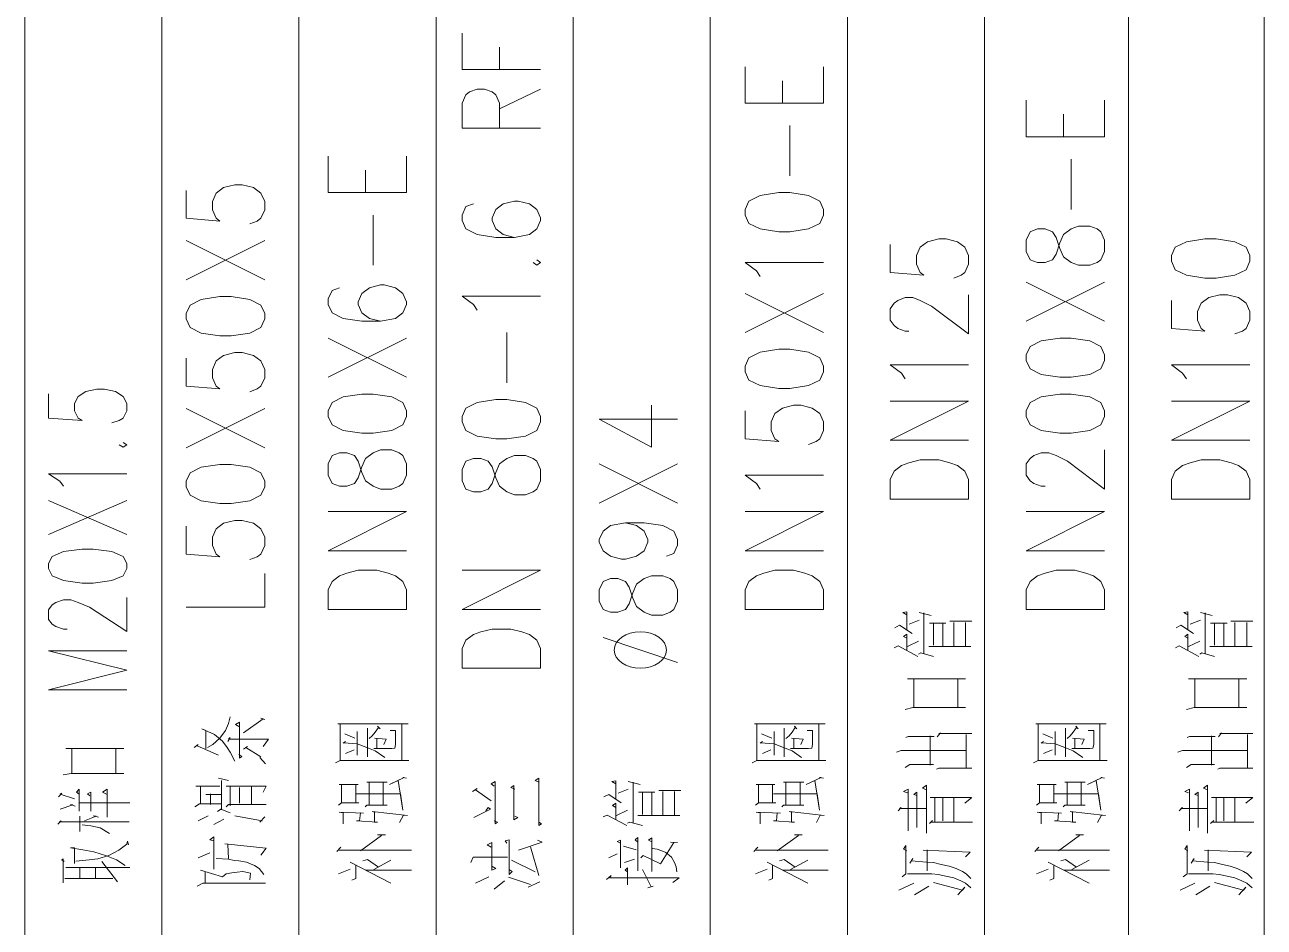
# Model space of a CAD drawing. Header units: millimetres. Extents: x 0 to 829, y 0 to 586.
# Drawn here: x 578.1 to 640.5, y 443.7 to 489.2 of the extents above; entities that cross this region are included whole.
import ezdxf

# ---------------------------------------------------------------- set-up
doc = ezdxf.new("R2010")
doc.units = ezdxf.units.MM

msp = doc.modelspace()

# ---------------------------------------------------------------- linework, layer by layer
at = {"color": 0, "lineweight": 0}
for points in [[(578.068722, 398.307278), (578.068722, 575.772139)], [(584.969056, 398.307278), (584.969056, 575.772139)], [(591.869389, 398.307278), (591.869389, 575.772139)], [(598.77325, 398.307278), (598.77325, 575.772139)], [(605.673583, 398.307278), (605.673583, 575.772139)], [(612.573917, 398.307278), (612.573917, 575.772139)], [(619.477778, 398.307278), (619.477778, 575.772139)], [(626.378111, 398.307278), (626.378111, 575.772139)], [(633.631222, 398.307278), (633.631222, 575.772139)], [(640.461, 398.307278), (640.461, 575.772139)], [(604.033167, 486.925056), (600.089111, 486.925056), (600.089111, 488.755972)], [(601.965889, 486.925056), (601.965889, 488.053944)], [(618.274806, 485.23525), (614.33075, 485.23525), (614.33075, 487.066167)], [(618.274806, 485.23525), (618.274806, 487.066167)], [(616.211056, 485.23525), (616.211056, 486.364139)], [(604.033167, 483.968778), (600.089111, 483.968778), (600.089111, 485.23525), (600.276083, 485.658583), (600.463056, 485.799694), (600.840528, 485.940806), (601.214472, 485.940806), (601.591944, 485.799694), (601.778917, 485.658583), (601.965889, 485.23525), (601.965889, 483.968778)], [(601.965889, 484.953028), (604.033167, 485.940806)], [(632.42825, 483.545444), (628.484194, 483.545444), (628.484194, 485.376361)], [(632.42825, 483.545444), (632.42825, 485.376361)], [(630.3645, 483.545444), (630.3645, 484.674333)], [(616.585, 481.573417), (616.585, 484.109889)], [(597.291583, 480.730278), (593.347528, 480.730278), (593.347528, 482.561194)], [(597.291583, 480.730278), (597.291583, 482.561194)], [(630.738444, 479.883611), (630.738444, 482.420083)], [(595.224306, 480.730278), (595.224306, 481.855639)], [(586.20025, 480.843167), (586.20025, 479.435583), (587.890056, 479.294472), (587.703083, 479.435583), (587.512583, 479.858917), (587.512583, 480.28225), (587.703083, 480.702056), (588.077028, 480.984278), (588.641472, 481.125389), (589.015417, 481.125389), (589.579861, 480.984278), (589.953806, 480.702056), (590.144306, 480.28225), (590.144306, 479.858917), (589.953806, 479.435583), (589.766833, 479.294472), (589.392889, 479.153361)], [(600.650028, 480.165833), (600.276083, 480.024722), (600.089111, 479.601389), (600.089111, 479.319167), (600.276083, 478.899361), (600.840528, 478.617139), (601.778917, 478.476028), (602.717306, 478.476028), (603.468722, 478.617139), (603.842667, 478.899361), (604.033167, 479.319167), (604.033167, 479.460278), (603.842667, 479.883611), (603.468722, 480.165833), (602.904278, 480.306944), (602.717306, 480.306944), (602.152861, 480.165833), (601.778917, 479.883611), (601.591944, 479.460278), (601.591944, 479.319167), (601.778917, 478.899361), (602.152861, 478.617139), (602.717306, 478.476028)], [(595.601778, 477.068444), (595.601778, 479.601389)], [(590.144306, 476.338194), (586.20025, 478.310222)], [(586.20025, 476.338194), (590.144306, 478.310222)], [(621.636778, 478.116194), (621.636778, 476.708611), (623.326583, 476.5675), (623.139611, 476.708611), (622.952639, 477.131944), (622.952639, 477.555278), (623.139611, 477.975083), (623.517083, 478.257306), (624.078, 478.398417), (624.455472, 478.398417), (625.016389, 478.257306), (625.393861, 477.975083), (625.580833, 477.555278), (625.580833, 477.131944), (625.393861, 476.708611), (625.206889, 476.5675), (624.829417, 476.426389)], [(603.655694, 477.209556), (603.842667, 477.068444), (604.033167, 477.209556), (603.842667, 477.347139)], [(615.082167, 476.504), (614.895194, 476.786222), (614.33075, 477.209556), (618.274806, 477.209556)], [(593.911972, 475.939556), (593.5345, 475.798444), (593.347528, 475.375111), (593.347528, 475.096417), (593.5345, 474.673083), (594.098944, 474.390861), (595.037333, 474.24975), (595.975722, 474.24975), (596.727139, 474.390861), (597.104611, 474.673083), (597.291583, 475.096417), (597.291583, 475.237528), (597.104611, 475.657333), (596.727139, 475.939556), (596.162694, 476.080667), (595.975722, 476.080667), (595.414806, 475.939556), (595.037333, 475.657333), (594.850361, 475.237528), (594.850361, 475.096417), (595.037333, 474.673083), (595.414806, 474.390861), (595.975722, 474.24975)], [(632.42825, 474.24975), (628.484194, 476.221778)], [(628.484194, 474.24975), (632.42825, 476.221778)], [(600.840528, 474.814194), (600.650028, 475.096417), (600.089111, 475.516222), (604.033167, 475.516222)], [(618.274806, 473.685306), (614.33075, 475.657333)], [(614.33075, 473.685306), (618.274806, 475.657333)], [(622.575167, 473.752333), (622.388194, 473.752333), (622.01425, 473.889917), (621.827278, 474.031028), (621.636778, 474.31325), (621.636778, 474.877694), (621.827278, 475.159917), (622.01425, 475.301028), (622.388194, 475.442139), (622.765667, 475.442139), (623.139611, 475.301028), (623.704056, 475.018806), (625.580833, 473.611222), (625.580833, 475.58325)], [(635.790222, 475.301028), (635.790222, 473.889917), (637.480028, 473.752333), (637.293056, 473.889917), (637.106083, 474.31325), (637.106083, 474.736583), (637.293056, 475.159917), (637.670528, 475.442139), (638.231444, 475.58325), (638.608917, 475.58325), (639.173361, 475.442139), (639.547306, 475.159917), (639.734278, 474.736583), (639.734278, 474.31325), (639.547306, 473.889917), (639.360333, 473.752333), (638.982861, 473.611222)], [(602.339833, 471.152361), (602.339833, 473.685306)], [(597.291583, 471.434583), (593.347528, 473.406611)], [(593.347528, 471.434583), (597.291583, 473.406611)], [(586.20025, 472.394139), (586.20025, 470.986556), (587.890056, 470.845444), (587.703083, 470.986556), (587.512583, 471.406361), (587.512583, 471.829694), (587.703083, 472.253028), (588.077028, 472.53525), (588.641472, 472.676361), (589.015417, 472.676361), (589.579861, 472.53525), (589.953806, 472.253028), (590.144306, 471.829694), (590.144306, 471.406361), (589.953806, 470.986556), (589.766833, 470.845444), (589.392889, 470.704333)], [(622.388194, 471.356972), (622.201222, 471.639194), (621.636778, 472.059), (625.580833, 472.059)], [(636.541639, 471.356972), (636.354667, 471.639194), (635.790222, 472.059), (639.734278, 472.059)], [(579.261111, 470.594972), (579.261111, 469.374361), (580.950917, 469.250889), (580.763944, 469.374361), (580.573444, 469.74125), (580.573444, 470.104611), (580.763944, 470.4715), (581.137889, 470.714917), (581.702333, 470.838389), (582.076278, 470.838389), (582.640722, 470.714917), (583.018194, 470.4715), (583.205167, 470.104611), (583.205167, 469.74125), (583.018194, 469.374361), (582.827694, 469.250889), (582.45375, 469.130944)], [(590.144306, 467.885639), (586.20025, 469.857667)], [(586.20025, 467.885639), (590.144306, 469.857667)], [(606.989444, 469.321444), (609.617639, 467.910333), (609.617639, 470.023472)], [(614.33075, 469.744778), (614.33075, 468.333667), (616.020556, 468.192556), (615.833583, 468.333667), (615.646611, 468.757), (615.646611, 469.180333), (615.833583, 469.603667), (616.211056, 469.882361), (616.771972, 470.023472), (617.149444, 470.023472), (617.710361, 469.882361), (618.087833, 469.603667), (618.274806, 469.180333), (618.274806, 468.757), (618.087833, 468.333667), (617.900861, 468.192556), (617.523389, 468.051444)], [(625.580833, 468.259583), (621.636778, 468.259583), (625.580833, 470.228083), (621.636778, 470.228083)], [(639.734278, 468.259583), (635.790222, 468.259583), (639.734278, 470.228083), (635.790222, 470.228083)], [(606.989444, 469.321444), (610.9335, 469.321444)], [(582.827694, 468.030278), (583.018194, 467.910333), (583.205167, 468.030278), (583.018194, 468.15375)], [(629.426111, 465.941833), (629.235611, 465.941833), (628.861667, 466.079417), (628.674694, 466.220528), (628.484194, 466.50275), (628.484194, 467.067194), (628.674694, 467.349417), (628.861667, 467.490528), (629.235611, 467.631639), (629.613083, 467.631639), (629.987028, 467.490528), (630.551472, 467.208306), (632.42825, 465.800722), (632.42825, 467.77275)], [(610.9335, 465.095167), (606.989444, 467.067194)], [(606.989444, 465.095167), (610.9335, 467.067194)], [(580.012528, 465.955944), (579.825556, 466.199361), (579.261111, 466.56625), (583.205167, 466.56625)], [(615.082167, 465.800722), (614.895194, 466.079417), (614.33075, 466.50275), (618.274806, 466.50275)], [(583.205167, 463.514722), (579.261111, 465.222167)], [(579.261111, 463.514722), (583.205167, 465.222167)], [(586.20025, 463.941583), (586.20025, 462.534), (587.890056, 462.392889), (587.703083, 462.534), (587.512583, 462.957333), (587.512583, 463.380667), (587.703083, 463.800472), (588.077028, 464.082694), (588.641472, 464.223806), (589.015417, 464.223806), (589.579861, 464.082694), (589.953806, 463.800472), (590.144306, 463.380667), (590.144306, 462.957333), (589.953806, 462.534), (589.766833, 462.392889), (589.392889, 462.251778)], [(597.291583, 462.699806), (593.347528, 462.699806), (597.291583, 464.671833), (593.347528, 464.671833)], [(618.274806, 462.699806), (614.33075, 462.699806), (618.274806, 464.671833), (614.33075, 464.671833)], [(632.42825, 462.699806), (628.484194, 462.699806), (632.42825, 464.671833), (628.484194, 464.671833)], [(608.305306, 464.110917), (608.866222, 463.969806), (609.243694, 463.687583), (609.430667, 463.26425), (609.430667, 463.123139), (609.243694, 462.699806), (608.866222, 462.417583), (608.305306, 462.28), (608.114806, 462.28), (607.553889, 462.417583), (607.176417, 462.699806), (606.989444, 463.123139), (606.989444, 463.26425), (607.176417, 463.687583), (607.553889, 463.969806), (608.305306, 464.110917), (609.243694, 464.110917), (610.182083, 463.969806), (610.746528, 463.687583), (610.9335, 463.26425), (610.9335, 462.982028), (610.746528, 462.558694), (610.369056, 462.417583)], [(604.033167, 459.743528), (600.089111, 459.743528), (604.033167, 461.715556), (600.089111, 461.715556)], [(586.20025, 459.856417), (590.144306, 459.856417), (590.144306, 461.54975)], [(580.1995, 458.752222), (580.012528, 458.752222), (579.635056, 458.875694), (579.448083, 458.999167), (579.261111, 459.242583), (579.261111, 459.729417), (579.448083, 459.972833), (579.635056, 460.096306), (580.012528, 460.219778), (580.386472, 460.219778), (580.763944, 460.096306), (581.324861, 459.852889), (583.205167, 458.632278), (583.205167, 460.339722)], [(622.465806, 458.734583), (622.465806, 459.623583), (622.26825, 459.591833), (622.465806, 459.475417)], [(622.58575, 459.002694), (623.097278, 459.207306)], [(623.097278, 459.591833), (623.689944, 459.443667)], [(623.333639, 457.521028), (623.333639, 459.563611)], [(636.61925, 458.734583), (636.61925, 459.623583), (636.421694, 459.591833), (636.61925, 459.475417)], [(636.739194, 459.002694), (637.250722, 459.207306)], [(637.250722, 459.591833), (637.843389, 459.443667)], [(637.487083, 457.521028), (637.487083, 459.563611)], [(621.873139, 458.822778), (622.1095, 458.942722), (622.740972, 458.529972)], [(623.608806, 459.059139), (624.437833, 459.059139)], [(623.806361, 457.937306), (623.806361, 459.059139)], [(624.279083, 457.905556), (624.279083, 459.059139)], [(624.635389, 459.150861), (625.739583, 459.150861)], [(624.832944, 457.905556), (624.832944, 459.090889)], [(625.422083, 457.877333), (625.422083, 459.090889)], [(636.026583, 458.822778), (636.266472, 458.942722), (636.894417, 458.529972)], [(637.76225, 459.059139), (638.591278, 459.059139)], [(637.959806, 457.937306), (637.959806, 459.059139)], [(638.432528, 457.905556), (638.432528, 459.059139)], [(638.788833, 459.150861), (639.893028, 459.150861)], [(638.986389, 457.905556), (638.986389, 459.090889)], [(639.579056, 457.877333), (639.579056, 459.090889)], [(607.176417, 458.335944), (610.9335, 457.065944)], [(622.465806, 457.669194), (622.465806, 458.498222), (622.307056, 458.381806), (622.465806, 458.290083)], [(622.504611, 457.877333), (623.058472, 458.145444)], [(636.61925, 457.669194), (636.61925, 458.498222), (636.4605, 458.381806), (636.61925, 458.290083)], [(636.658056, 457.877333), (637.211917, 458.145444)], [(583.205167, 455.700694), (579.261111, 455.700694), (583.205167, 456.677889), (579.261111, 457.655083), (583.205167, 457.655083)], [(621.834333, 457.817361), (622.031889, 457.905556), (623.019667, 457.376389)], [(623.058472, 457.492806), (623.174889, 457.552778), (623.806361, 457.376389)], [(623.57, 457.877333), (625.700778, 457.877333)], [(635.987778, 457.817361), (636.185333, 457.905556), (637.173111, 457.376389)], [(637.211917, 457.492806), (637.328333, 457.552778), (637.959806, 457.376389)], [(637.723444, 457.877333), (639.854222, 457.877333)], [(622.388194, 454.712917), (622.779778, 454.801111), (625.422083, 454.801111), (625.0305, 454.801111), (625.0305, 456.251028), (625.422083, 456.251028), (622.504611, 456.251028), (622.822111, 456.251028), (622.822111, 454.832861)], [(636.541639, 454.712917), (636.93675, 454.801111), (639.579056, 454.801111), (639.183944, 454.801111), (639.183944, 456.251028), (639.579056, 456.251028), (636.658056, 456.251028), (636.975556, 456.251028), (636.975556, 454.832861)], [(587.265639, 452.790278), (587.540806, 452.938444), (587.893583, 453.263), (588.172278, 453.647528), (588.3275, 454.003833), (588.408639, 454.328389)], [(589.078917, 453.531111), (590.063167, 454.240194), (589.94675, 454.268417), (590.144306, 454.208444)], [(587.1845, 452.730306), (587.1845, 453.647528), (586.986944, 453.735722), (587.618417, 453.442917), (588.013528, 453.114833), (588.249889, 452.790278), (588.408639, 452.553917), (588.645, 452.109417)], [(588.842556, 452.433972), (588.997778, 452.345778), (588.881361, 452.257583), (588.881361, 454.063806), (588.683806, 453.943861), (588.842556, 453.855667)], [(593.703833, 452.02475), (593.940194, 452.144694), (597.408, 452.144694), (597.055222, 452.144694), (597.055222, 453.975611), (597.369194, 453.975611), (593.82025, 453.975611), (593.940194, 453.975611), (593.940194, 452.144694)], [(595.319556, 452.321083), (595.319556, 453.771)], [(595.397167, 453.238306), (595.555917, 453.386472), (595.714667, 453.562861), (595.869889, 453.799222), (595.831083, 453.859194), (595.951028, 453.73925)], [(596.148583, 452.941972), (596.265, 453.206556), (595.675861, 453.266528), (595.792278, 453.238306), (595.792278, 452.733833), (595.633528, 452.733833), (596.540167, 452.733833), (596.698917, 452.765583), (596.737722, 452.941972), (596.737722, 453.651056), (596.462556, 453.651056)], [(614.687056, 452.02475), (614.923417, 452.144694), (618.39475, 452.144694), (618.038444, 452.144694), (618.038444, 453.975611), (618.355944, 453.975611), (614.803472, 453.975611), (614.923417, 453.975611), (614.923417, 452.144694)], [(616.302778, 452.321083), (616.302778, 453.771)], [(616.383917, 453.238306), (616.539139, 453.386472), (616.697889, 453.562861), (616.856639, 453.799222), (616.817833, 453.859194), (616.93425, 453.73925)], [(617.131806, 452.941972), (617.25175, 453.206556), (616.659083, 453.266528), (616.7755, 453.238306), (616.7755, 452.733833), (616.620278, 452.733833), (617.526917, 452.733833), (617.685667, 452.765583), (617.724472, 452.941972), (617.724472, 453.651056), (617.445778, 453.651056)], [(628.8405, 452.02475), (629.076861, 452.144694), (632.548194, 452.144694), (632.191889, 452.144694), (632.191889, 453.975611), (632.509389, 453.975611), (628.960444, 453.975611), (629.076861, 453.975611), (629.076861, 452.144694)], [(630.456222, 452.321083), (630.456222, 453.771)], [(630.537361, 453.238306), (630.692583, 453.386472), (630.851333, 453.562861), (631.010083, 453.799222), (630.971278, 453.859194), (631.087694, 453.73925)], [(631.28525, 452.941972), (631.405194, 453.206556), (630.812528, 453.266528), (630.928944, 453.238306), (630.928944, 452.733833), (630.773722, 452.733833), (631.680361, 452.733833), (631.839111, 452.765583), (631.877917, 452.941972), (631.877917, 453.651056), (631.60275, 453.651056)], [(588.288694, 453.086611), (588.408639, 453.29475), (588.3275, 453.203028), (590.341861, 453.203028), (590.063167, 452.85025)], [(594.095417, 453.001944), (594.215361, 453.090139), (594.13775, 453.030167), (594.808028, 452.970194), (595.28075, 452.793806), (595.714667, 452.617417), (596.187389, 452.289333)], [(594.176556, 453.474667), (594.688083, 453.266528)], [(594.808028, 452.409278), (594.808028, 453.591083)], [(615.082167, 453.001944), (615.198583, 453.090139), (615.120972, 453.030167), (615.79125, 452.970194), (616.263972, 452.793806), (616.697889, 452.617417), (617.170611, 452.289333)], [(615.159778, 453.474667), (615.671306, 453.266528)], [(615.79125, 452.409278), (615.79125, 453.591083)], [(622.427, 453.29475), (622.543417, 453.351194), (623.845167, 453.351194)], [(623.647611, 451.901278), (623.647611, 453.382944)], [(624.003917, 453.322972), (624.162667, 453.531111)], [(624.081528, 453.499361), (625.739583, 453.499361)], [(625.464417, 451.784861), (625.464417, 453.439389)], [(629.235611, 453.001944), (629.352028, 453.090139), (629.274417, 453.030167), (629.944694, 452.970194), (630.417417, 452.793806), (630.851333, 452.617417), (631.324056, 452.289333)], [(629.313222, 453.474667), (629.82475, 453.266528)], [(629.944694, 452.409278), (629.944694, 453.591083)], [(636.580444, 453.29475), (636.696861, 453.351194), (637.998611, 453.351194)], [(637.804583, 451.901278), (637.804583, 453.382944)], [(638.157361, 453.322972), (638.316111, 453.531111)], [(638.234972, 453.499361), (639.893028, 453.499361)], [(639.617861, 451.784861), (639.617861, 453.439389)], [(580.009, 451.407389), (580.404111, 451.485), (583.046417, 451.485), (582.651306, 451.485), (582.651306, 452.740889), (583.046417, 452.740889), (580.128944, 452.740889), (580.442917, 452.740889), (580.442917, 451.513222)], [(586.595361, 452.790278), (586.789389, 452.938444), (586.750583, 452.878472), (587.815972, 452.40575)], [(589.078917, 452.702083), (589.276472, 452.85025), (589.195333, 452.790278), (589.94675, 452.317556)], [(594.215361, 452.497472), (594.649278, 452.673861)], [(615.198583, 452.497472), (615.6325, 452.673861)], [(621.954278, 452.553917), (622.190639, 452.642111), (625.422083, 452.642111)], [(629.352028, 452.497472), (629.785944, 452.673861)], [(636.107722, 452.553917), (636.344083, 452.642111), (639.579056, 452.642111)], [(589.907944, 452.289333), (590.183111, 451.96125)], [(622.388194, 451.784861), (622.624556, 451.933028), (623.806361, 451.933028)], [(623.965111, 451.696667), (624.081528, 451.756639), (625.739583, 451.756639)], [(636.541639, 451.784861), (636.778, 451.933028), (637.959806, 451.933028)], [(638.118556, 451.696667), (638.234972, 451.756639), (639.893028, 451.756639)], [(587.815972, 451.252167), (588.3275, 451.13575)], [(587.974722, 449.654083), (587.974722, 451.13575)], [(595.199611, 449.805778), (595.28075, 449.893972), (596.303806, 449.893972), (596.109778, 449.893972), (596.109778, 451.047556), (596.303806, 451.047556), (595.28075, 451.047556), (595.397167, 451.047556), (595.397167, 449.893972), (595.397167, 450.458417), (594.765694, 450.458417), (596.974083, 450.458417), (597.094028, 449.629389), (596.857667, 451.13575), (596.42375, 450.931139), (597.171639, 451.283917), (597.094028, 451.283917), (597.291583, 451.255694)], [(603.952028, 449.036722), (604.071972, 448.948528), (603.952028, 448.860333), (603.952028, 451.255694), (603.754472, 451.13575), (603.952028, 451.047556)], [(607.818472, 450.222056), (607.818472, 451.107528), (607.620917, 451.079306), (607.818472, 450.959361)], [(616.186361, 449.805778), (616.263972, 449.893972), (617.290556, 449.893972), (617.093, 449.893972), (617.093, 451.047556), (617.290556, 451.047556), (616.263972, 451.047556), (616.383917, 451.047556), (616.383917, 449.893972), (616.383917, 450.458417), (615.752444, 450.458417), (617.960833, 450.458417), (618.07725, 449.629389), (617.840889, 451.13575), (617.406972, 450.931139), (618.158389, 451.283917), (618.07725, 451.283917), (618.274806, 451.255694)], [(630.339806, 449.805778), (630.417417, 449.893972), (631.444, 449.893972), (631.246444, 449.893972), (631.246444, 451.047556), (631.444, 451.047556), (630.417417, 451.047556), (630.537361, 451.047556), (630.537361, 449.893972), (630.537361, 450.458417), (629.905889, 450.458417), (632.114278, 450.458417), (632.230694, 449.629389), (631.994333, 451.13575), (631.560417, 450.931139), (632.311833, 451.283917), (632.230694, 451.283917), (632.42825, 451.255694)], [(579.772639, 450.306722), (579.931389, 450.486639), (579.853778, 450.433722), (580.562861, 450.204417)], [(580.799222, 449.590583), (580.799222, 450.69125), (580.679278, 450.536028), (580.799222, 450.433722)], [(580.838028, 449.999806), (583.360389, 449.999806), (582.217389, 449.999806), (582.217389, 449.280139), (582.217389, 450.69125), (581.981028, 450.536028), (582.178583, 450.433722)], [(581.391889, 449.590583), (581.391889, 450.536028), (581.233139, 450.461944), (581.349556, 450.359639)], [(586.672972, 450.839417), (587.893583, 450.839417)], [(586.909333, 449.950417), (586.909333, 450.807667)], [(588.211083, 450.839417), (590.221917, 450.839417), (590.063167, 450.543083)], [(588.408639, 449.862222), (588.408639, 450.807667)], [(588.881361, 449.982167), (588.881361, 450.779444)], [(589.474028, 449.922194), (589.474028, 450.839417)], [(593.859056, 449.893972), (594.017806, 450.013917), (594.885639, 450.013917), (594.726889, 450.013917), (594.726889, 450.931139), (594.846833, 450.931139), (593.901389, 450.931139), (594.017806, 450.931139), (594.017806, 450.013917)], [(600.600639, 450.574833), (600.837, 450.723), (600.759389, 450.663028), (601.546083, 450.102111)], [(601.704833, 449.096694), (601.863583, 449.036722), (601.743639, 448.948528), (601.743639, 451.079306), (601.546083, 450.959361), (601.704833, 450.842944)], [(602.731417, 449.333056), (602.886639, 449.273083), (602.689083, 449.156667), (602.689083, 450.871167), (602.533861, 450.782972), (602.731417, 450.694778)], [(607.934889, 450.486639), (608.449944, 450.694778)], [(608.449944, 451.079306), (609.039083, 450.931139)], [(608.686306, 449.0085), (608.686306, 451.047556)], [(608.961472, 450.546611), (609.7905, 450.546611)], [(609.159028, 449.42125), (609.159028, 450.546611)], [(609.63175, 449.393028), (609.63175, 450.546611)], [(609.988056, 450.634806), (611.09225, 450.634806)], [(610.182083, 449.393028), (610.182083, 450.574833)], [(610.77475, 449.361278), (610.77475, 450.574833)], [(614.845806, 449.893972), (615.001028, 450.013917), (615.868861, 450.013917), (615.713639, 450.013917), (615.713639, 450.931139), (615.830056, 450.931139), (614.884611, 450.931139), (615.001028, 450.931139), (615.001028, 450.013917)], [(622.031889, 449.597639), (622.190639, 449.774028), (622.1095, 449.714056), (623.453583, 449.714056), (623.453583, 448.472278), (623.453583, 450.895861), (623.256028, 450.751222), (623.453583, 450.6595)], [(622.543417, 448.588694), (622.543417, 450.69125), (622.307056, 450.571306), (622.504611, 450.511333)], [(622.977333, 448.768611), (622.977333, 450.543083), (622.822111, 450.423139), (622.977333, 450.366694)], [(628.99925, 449.893972), (629.154472, 450.013917), (630.022306, 450.013917), (629.867083, 450.013917), (629.867083, 450.931139), (629.9835, 450.931139), (629.038056, 450.931139), (629.154472, 450.931139), (629.154472, 450.013917)], [(636.185333, 449.597639), (636.344083, 449.774028), (636.266472, 449.714056), (637.607028, 449.714056), (637.607028, 448.472278), (637.607028, 450.895861), (637.409472, 450.751222), (637.607028, 450.6595)], [(636.696861, 448.588694), (636.696861, 450.69125), (636.4605, 450.571306), (636.658056, 450.511333)], [(637.130778, 448.768611), (637.130778, 450.543083), (636.975556, 450.423139), (637.130778, 450.366694)], [(579.853778, 449.692889), (580.481722, 449.8975), (580.365306, 449.922194), (580.601667, 449.844583)], [(586.634167, 449.80225), (586.870528, 449.950417), (587.974722, 449.950417)], [(587.1845, 450.423139), (587.974722, 450.423139)], [(587.420861, 449.922194), (587.420861, 450.454889)], [(588.211083, 449.80225), (588.3275, 449.922194), (590.221917, 449.922194)], [(607.225806, 450.31025), (607.462167, 450.426667), (608.093639, 450.013917)], [(607.818472, 449.156667), (607.818472, 449.982167), (607.659722, 449.86575), (607.818472, 449.777556)], [(623.608806, 448.973222), (623.767556, 449.121389), (623.689944, 449.033194), (625.778389, 449.033194), (623.883972, 449.033194), (623.883972, 450.274972), (623.647611, 450.274972), (625.700778, 450.274972), (624.832944, 450.274972), (624.832944, 449.033194)], [(624.279083, 449.093167), (624.279083, 450.24675)], [(625.383278, 449.982167), (625.739583, 450.274972)], [(637.76225, 448.973222), (637.921, 449.121389), (637.843389, 449.033194), (639.931833, 449.033194), (638.040944, 449.033194), (638.040944, 450.274972), (637.804583, 450.274972), (639.854222, 450.274972), (638.986389, 450.274972), (638.986389, 449.033194)], [(638.432528, 449.093167), (638.432528, 450.24675)], [(639.536722, 449.982167), (639.893028, 450.274972)], [(579.733833, 448.923833), (579.892583, 449.10375), (579.811444, 449.050833), (583.321583, 449.050833), (580.838028, 449.050833), (580.838028, 448.564), (580.838028, 449.333056)], [(581.074389, 449.10375), (581.667056, 449.333056), (581.508306, 449.35775), (581.783472, 449.280139)], [(586.789389, 449.093167), (587.304444, 449.35775)], [(587.777167, 449.565889), (587.935917, 449.685833), (588.408639, 449.505917)], [(590.024361, 449.093167), (588.645, 449.35775)], [(589.907944, 449.033194), (590.144306, 449.301306)], [(594.095417, 448.948528), (594.095417, 449.509444), (593.901389, 449.541194), (595.122, 449.481222), (594.96325, 449.509444), (594.924444, 449.096694), (594.765694, 449.096694), (595.831083, 449.036722), (595.675861, 449.036722), (595.675861, 449.541194), (595.555917, 449.569417), (597.330389, 449.361278), (597.132833, 449.393028), (596.935278, 449.0085)], [(600.67825, 449.273083), (601.507278, 449.689361), (601.390861, 449.777556), (601.270917, 449.601167)], [(607.187, 449.304833), (607.384556, 449.393028), (608.368806, 448.860333)], [(607.857278, 449.361278), (608.407611, 449.629389)], [(608.922667, 449.361278), (611.049917, 449.361278)], [(615.082167, 448.948528), (615.082167, 449.509444), (614.884611, 449.541194), (616.105222, 449.481222), (615.95, 449.509444), (615.907667, 449.096694), (615.752444, 449.096694), (616.817833, 449.036722), (616.659083, 449.036722), (616.659083, 449.541194), (616.539139, 449.569417), (618.313611, 449.361278), (618.116056, 449.393028), (617.922028, 449.0085)], [(629.235611, 448.948528), (629.235611, 449.509444), (629.038056, 449.541194), (630.258667, 449.481222), (630.103444, 449.509444), (630.064639, 449.096694), (629.905889, 449.096694), (630.971278, 449.036722), (630.812528, 449.036722), (630.812528, 449.541194), (630.692583, 449.569417), (632.467056, 449.361278), (632.273028, 449.393028), (632.075472, 449.0085)], [(580.957972, 448.895611), (581.391889, 448.846222), (581.864611, 448.743917), (582.337333, 448.461694)], [(587.579611, 448.916778), (588.091139, 449.181361)], [(608.407611, 448.97675), (608.527556, 449.036722), (609.159028, 448.860333)], [(580.640472, 447.075278), (581.31075, 447.128194), (581.744667, 447.181111), (582.298528, 447.3575), (582.810056, 447.615028), (583.205167, 447.921944), (583.243972, 448.077167), (583.282778, 447.89725)], [(587.579611, 446.669583), (587.579611, 448.295889), (587.382056, 448.147722), (587.579611, 448.08775)], [(594.96325, 447.586806), (596.028639, 448.355861)], [(595.831083, 448.387611), (596.226194, 448.387611)], [(601.584889, 446.81775), (601.782444, 446.701333), (601.584889, 446.613139), (601.584889, 448.003083), (601.348528, 447.883139), (601.546083, 447.766722)], [(602.452722, 446.641361), (602.611472, 446.553167), (602.452722, 446.405), (602.452722, 448.15125), (602.258694, 448.091278), (602.336306, 447.971333)], [(602.928972, 447.618556), (604.110778, 448.031306), (603.874417, 448.1195)], [(608.054833, 446.729556), (608.054833, 448.1195), (607.896083, 448.063056), (608.054833, 447.971333)], [(608.922667, 446.581389), (608.922667, 448.267667), (608.802722, 448.15125), (608.922667, 448.031306)], [(609.077889, 447.234028), (609.197833, 447.350444), (610.065667, 446.937694), (610.735944, 448.003083), (610.577194, 448.031306), (610.9335, 448.003083)], [(609.63175, 446.553167), (609.63175, 448.239444), (609.473, 448.1195), (609.592944, 448.063056)], [(615.95, 447.586806), (617.011861, 448.355861)], [(616.817833, 448.387611), (617.209417, 448.387611)], [(630.103444, 447.586806), (631.168833, 448.355861)], [(630.971278, 448.387611), (631.362861, 448.387611)], [(580.562861, 446.948278), (580.562861, 447.742028), (580.365306, 447.742028), (580.996778, 447.639722), (581.547111, 447.537417), (582.178583, 447.332806), (582.690111, 447.128194), (583.124028, 446.845972)], [(586.789389, 447.2305), (587.382056, 447.495083)], [(588.133472, 447.939583), (590.221917, 447.731444), (589.94675, 447.378667)], [(588.3275, 447.19875), (588.288694, 447.911361)], [(593.781444, 447.558583), (593.979, 447.766722)], [(593.901389, 447.618556), (597.527944, 447.618556)], [(603.952028, 446.345028), (603.518111, 447.794944)], [(607.462167, 447.234028), (607.896083, 447.438639)], [(608.213583, 447.823167), (608.841528, 447.646778)], [(609.670556, 447.70675), (609.906917, 447.678528), (610.143278, 447.586806), (610.340833, 447.498611), (610.616, 447.26225), (610.77475, 446.997667), (610.852361, 446.789528), (610.894694, 446.524944)], [(614.764667, 447.558583), (614.962222, 447.766722)], [(614.884611, 447.618556), (618.511167, 447.618556)], [(622.229444, 446.281528), (622.427, 446.429694), (622.427, 447.851389), (622.307056, 447.675), (622.465806, 447.583278)], [(623.294833, 447.615028), (625.661972, 447.526833), (625.422083, 447.290472)], [(623.492389, 446.577861), (623.492389, 447.64325)], [(628.918111, 447.558583), (629.115667, 447.766722)], [(629.038056, 447.618556), (632.664611, 447.618556)], [(636.382889, 446.281528), (636.580444, 446.429694), (636.580444, 447.851389), (636.4605, 447.675), (636.61925, 447.583278)], [(637.448278, 447.615028), (639.815417, 447.526833), (639.579056, 447.290472)], [(637.645833, 446.577861), (637.645833, 447.64325)], [(580.009, 445.974611), (580.009, 447.181111), (579.931389, 447.128194), (580.047806, 447.050583)], [(580.090139, 446.203917), (582.496083, 446.203917), (580.838028, 446.203917), (580.838028, 446.743667), (580.128944, 446.743667), (583.360389, 446.743667), (581.62825, 446.743667), (581.62825, 446.232139)], [(582.732444, 446.027528), (581.942222, 447.050583)], [(587.699556, 447.19875), (588.3275, 447.170528), (588.606194, 447.110556), (588.842556, 447.082333), (589.237667, 447.022361), (589.62925, 446.845972), (589.865611, 446.697806), (590.101972, 446.401472)], [(594.451722, 447.025889), (596.501361, 445.9605)], [(594.529333, 446.108667), (594.726889, 446.196861), (594.726889, 446.877722)], [(595.083194, 447.085861), (595.319556, 447.145833), (595.869889, 446.761306)], [(595.633528, 446.641361), (596.501361, 447.114083)], [(600.523028, 446.997667), (600.639444, 447.26225), (602.375111, 447.26225)], [(602.572667, 447.114083), (603.754472, 446.524944)], [(608.252389, 446.997667), (608.763917, 447.174056)], [(608.407611, 445.872306), (608.407611, 446.729556), (608.291194, 446.613139), (608.407611, 446.524944)], [(615.434944, 447.025889), (617.488111, 445.9605)], [(615.516083, 446.108667), (615.713639, 446.196861), (615.713639, 446.877722)], [(616.066417, 447.085861), (616.302778, 447.145833), (616.856639, 446.761306)], [(616.620278, 446.641361), (617.488111, 447.114083)], [(622.624556, 446.962389), (622.779778, 447.19875), (622.702167, 447.082333), (623.453583, 447.022361), (623.806361, 446.994139), (624.201472, 446.905944), (624.596583, 446.814222), (624.949361, 446.697806), (625.266861, 446.549639), (625.464417, 446.429694), (625.700778, 446.193333)], [(629.588389, 447.025889), (631.641556, 445.9605)], [(629.669528, 446.108667), (629.867083, 446.196861), (629.867083, 446.877722)], [(630.219861, 447.085861), (630.456222, 447.145833), (631.010083, 446.761306)], [(630.773722, 446.641361), (631.641556, 447.114083)], [(636.778, 446.962389), (636.93675, 447.19875), (636.855611, 447.082333), (637.607028, 447.022361), (637.959806, 446.994139), (638.354917, 446.905944), (638.750028, 446.814222), (639.102806, 446.697806), (639.420306, 446.549639), (639.617861, 446.429694), (639.854222, 446.193333)], [(586.909333, 446.609611), (588.013528, 446.285056), (588.211083, 446.429694), (588.48625, 446.489667), (588.761417, 446.521417), (589.040111, 446.549639), (589.431694, 446.461444), (589.392889, 446.136889)], [(587.145694, 445.988722), (587.145694, 446.549639)], [(593.859056, 446.433222), (594.451722, 446.669583)], [(595.241944, 446.613139), (597.527944, 446.613139)], [(600.759389, 445.9605), (601.429667, 446.285056)], [(603.518111, 445.900528), (602.413917, 446.256833)], [(607.34575, 446.140417), (607.582111, 446.345028), (607.500972, 446.228611), (611.011111, 446.228611), (610.697139, 445.99225)], [(609.434194, 445.724139), (609.709361, 445.812333), (609.592944, 445.784111), (609.159028, 446.641361)], [(614.845806, 446.433222), (615.434944, 446.669583)], [(616.225167, 446.613139), (618.511167, 446.613139)], [(622.504611, 446.429694), (623.72875, 446.429694), (624.042722, 446.401472), (624.437833, 446.313278), (624.832944, 446.225083), (625.185722, 446.076917), (625.422083, 445.956972), (625.700778, 445.720611)], [(628.99925, 446.433222), (629.588389, 446.669583)], [(630.378611, 446.613139), (632.664611, 446.613139)], [(636.658056, 446.429694), (637.882194, 446.429694), (638.196167, 446.401472), (638.591278, 446.313278), (638.986389, 446.225083), (639.339167, 446.076917), (639.579056, 445.956972), (639.854222, 445.720611)], [(586.750583, 445.808806), (587.029278, 445.956972), (590.183111, 445.956972)], [(601.704833, 445.664167), (602.216361, 446.080444)], [(603.401694, 445.755889), (603.990833, 446.020472)], [(622.070694, 445.604194), (622.822111, 445.956972)], [(622.860917, 445.367833), (623.57, 445.808806)], [(625.0305, 445.367833), (625.383278, 445.752361), (625.266861, 445.604194), (623.806361, 445.988722)], [(636.224139, 445.604194), (636.975556, 445.956972)], [(637.014361, 445.367833), (637.723444, 445.808806)], [(639.183944, 445.367833), (639.536722, 445.752361), (639.420306, 445.604194), (637.959806, 445.988722)]]:
    msp.add_lwpolyline(points, dxfattribs=at)
for points in [[(614.33075, 479.601389), (614.52125, 479.178056), (615.082167, 478.899361), (616.020556, 478.75825), (616.585, 478.75825), (617.523389, 478.899361), (618.087833, 479.178056), (618.274806, 479.601389), (618.274806, 479.883611), (618.087833, 480.306944), (617.523389, 480.589167), (616.585, 480.730278), (616.020556, 480.730278), (615.082167, 480.589167), (614.52125, 480.306944), (614.33075, 479.883611)], [(628.484194, 477.770472), (628.674694, 477.347139), (629.048639, 477.209556), (629.426111, 477.209556), (629.800056, 477.347139), (629.987028, 477.629361), (630.174, 478.193806), (630.3645, 478.617139), (630.738444, 478.899361), (631.115917, 479.040472), (631.676833, 479.040472), (632.054306, 478.899361), (632.241278, 478.75825), (632.42825, 478.334917), (632.42825, 477.770472), (632.241278, 477.347139), (632.054306, 477.209556), (631.676833, 477.068444), (631.115917, 477.068444), (630.738444, 477.209556), (630.3645, 477.48825), (630.174, 477.911583), (629.987028, 478.476028), (629.800056, 478.75825), (629.426111, 478.899361), (629.048639, 478.899361), (628.674694, 478.75825), (628.484194, 478.334917)], [(635.790222, 477.273056), (635.980722, 476.849722), (636.541639, 476.5675), (637.480028, 476.426389), (638.044472, 476.426389), (638.982861, 476.5675), (639.547306, 476.849722), (639.734278, 477.273056), (639.734278, 477.555278), (639.547306, 477.975083), (638.982861, 478.257306), (638.044472, 478.398417), (637.480028, 478.398417), (636.541639, 478.257306), (635.980722, 477.975083), (635.790222, 477.555278)], [(586.20025, 474.366167), (586.387222, 473.942833), (586.951667, 473.660611), (587.890056, 473.5195), (588.4545, 473.5195), (589.392889, 473.660611), (589.953806, 473.942833), (590.144306, 474.366167), (590.144306, 474.648389), (589.953806, 475.068194), (589.392889, 475.350417), (588.4545, 475.491528), (587.890056, 475.491528), (586.951667, 475.350417), (586.387222, 475.068194), (586.20025, 474.648389)], [(628.484194, 472.277722), (628.674694, 471.854389), (629.235611, 471.575694), (630.174, 471.434583), (630.738444, 471.434583), (631.676833, 471.575694), (632.241278, 471.854389), (632.42825, 472.277722), (632.42825, 472.559944), (632.241278, 472.983278), (631.676833, 473.2655), (630.738444, 473.406611), (630.174, 473.406611), (629.235611, 473.2655), (628.674694, 472.983278), (628.484194, 472.559944)], [(614.33075, 471.713278), (614.52125, 471.293472), (615.082167, 471.01125), (616.020556, 470.870139), (616.585, 470.870139), (617.523389, 471.01125), (618.087833, 471.293472), (618.274806, 471.713278), (618.274806, 471.9955), (618.087833, 472.418833), (617.523389, 472.701056), (616.585, 472.842167), (616.020556, 472.842167), (615.082167, 472.701056), (614.52125, 472.418833), (614.33075, 471.9955)], [(593.347528, 469.462556), (593.5345, 469.039222), (594.098944, 468.757), (595.037333, 468.615889), (595.601778, 468.615889), (596.540167, 468.757), (597.104611, 469.039222), (597.291583, 469.462556), (597.291583, 469.744778), (597.104611, 470.164583), (596.540167, 470.446806), (595.601778, 470.587917), (595.037333, 470.587917), (594.098944, 470.446806), (593.5345, 470.164583), (593.347528, 469.744778)], [(628.484194, 469.462556), (628.674694, 469.039222), (629.235611, 468.757), (630.174, 468.615889), (630.738444, 468.615889), (631.676833, 468.757), (632.241278, 469.039222), (632.42825, 469.462556), (632.42825, 469.744778), (632.241278, 470.164583), (631.676833, 470.446806), (630.738444, 470.587917), (630.174, 470.587917), (629.235611, 470.446806), (628.674694, 470.164583), (628.484194, 469.744778)], [(600.089111, 469.180333), (600.276083, 468.757), (600.840528, 468.474778), (601.778917, 468.333667), (602.339833, 468.333667), (603.28175, 468.474778), (603.842667, 468.757), (604.033167, 469.180333), (604.033167, 469.462556), (603.842667, 469.882361), (603.28175, 470.164583), (602.339833, 470.305694), (601.778917, 470.305694), (600.840528, 470.164583), (600.276083, 469.882361), (600.089111, 469.462556)], [(593.347528, 466.50275), (593.5345, 466.079417), (593.911972, 465.941833), (594.285917, 465.941833), (594.663389, 466.079417), (594.850361, 466.361639), (595.037333, 466.926083), (595.224306, 467.349417), (595.601778, 467.631639), (595.975722, 467.77275), (596.540167, 467.77275), (596.914111, 467.631639), (597.104611, 467.490528), (597.291583, 467.067194), (597.291583, 466.50275), (597.104611, 466.079417), (596.914111, 465.941833), (596.540167, 465.800722), (595.975722, 465.800722), (595.601778, 465.941833), (595.224306, 466.220528), (595.037333, 466.643861), (594.850361, 467.208306), (594.663389, 467.490528), (594.285917, 467.631639), (593.911972, 467.631639), (593.5345, 467.490528), (593.347528, 467.067194)], [(600.089111, 466.220528), (600.276083, 465.800722), (600.650028, 465.659611), (601.0275, 465.659611), (601.401444, 465.800722), (601.591944, 466.079417), (601.778917, 466.643861), (601.965889, 467.067194), (602.339833, 467.349417), (602.717306, 467.490528), (603.28175, 467.490528), (603.655694, 467.349417), (603.842667, 467.208306), (604.033167, 466.784972), (604.033167, 466.220528), (603.842667, 465.800722), (603.655694, 465.659611), (603.28175, 465.5185), (602.717306, 465.5185), (602.339833, 465.659611), (601.965889, 465.941833), (601.778917, 466.361639), (601.591944, 466.926083), (601.401444, 467.208306), (601.0275, 467.349417), (600.650028, 467.349417), (600.276083, 467.208306), (600.089111, 466.784972)], [(586.20025, 465.913611), (586.387222, 465.490278), (586.951667, 465.211583), (587.890056, 465.070472), (588.4545, 465.070472), (589.392889, 465.211583), (589.953806, 465.490278), (590.144306, 465.913611), (590.144306, 466.195833), (589.953806, 466.619167), (589.392889, 466.901389), (588.4545, 467.0425), (587.890056, 467.0425), (586.951667, 466.901389), (586.387222, 466.619167), (586.20025, 466.195833)], [(625.580833, 465.299778), (621.636778, 465.299778), (621.636778, 466.287556), (621.827278, 466.707361), (622.201222, 466.989583), (622.575167, 467.130694), (623.139611, 467.271806), (624.078, 467.271806), (624.642444, 467.130694), (625.016389, 466.989583), (625.393861, 466.707361), (625.580833, 466.287556)], [(639.734278, 465.299778), (635.790222, 465.299778), (635.790222, 466.287556), (635.980722, 466.707361), (636.354667, 466.989583), (636.732139, 467.130694), (637.293056, 467.271806), (638.231444, 467.271806), (638.795889, 467.130694), (639.173361, 466.989583), (639.547306, 466.707361), (639.734278, 466.287556)], [(579.261111, 461.80375), (579.448083, 461.440389), (580.012528, 461.193444), (580.950917, 461.0735), (581.515361, 461.0735), (582.45375, 461.193444), (583.018194, 461.440389), (583.205167, 461.80375), (583.205167, 462.050694), (583.018194, 462.414056), (582.45375, 462.661), (581.515361, 462.780944), (580.950917, 462.780944), (580.012528, 462.661), (579.448083, 462.414056), (579.261111, 462.050694)], [(597.291583, 459.743528), (593.347528, 459.743528), (593.347528, 460.727778), (593.5345, 461.151111), (593.911972, 461.433333), (594.285917, 461.574444), (594.850361, 461.715556), (595.78875, 461.715556), (596.353194, 461.574444), (596.727139, 461.433333), (597.104611, 461.151111), (597.291583, 460.727778)], [(618.274806, 459.743528), (614.33075, 459.743528), (614.33075, 460.727778), (614.52125, 461.151111), (614.895194, 461.433333), (615.269139, 461.574444), (615.833583, 461.715556), (616.771972, 461.715556), (617.336417, 461.574444), (617.710361, 461.433333), (618.087833, 461.151111), (618.274806, 460.727778)], [(632.42825, 459.743528), (628.484194, 459.743528), (628.484194, 460.727778), (628.674694, 461.151111), (629.048639, 461.433333), (629.426111, 461.574444), (629.987028, 461.715556), (630.925417, 461.715556), (631.489861, 461.574444), (631.867333, 461.433333), (632.241278, 461.151111), (632.42825, 460.727778)], [(606.989444, 460.166861), (607.176417, 459.743528), (607.553889, 459.602417), (607.927833, 459.602417), (608.305306, 459.743528), (608.492278, 460.02575), (608.67925, 460.586667), (608.866222, 461.01), (609.243694, 461.292222), (609.617639, 461.433333), (610.182083, 461.433333), (610.556028, 461.292222), (610.746528, 461.151111), (610.9335, 460.727778), (610.9335, 460.166861), (610.746528, 459.743528), (610.556028, 459.602417), (610.182083, 459.461306), (609.617639, 459.461306), (609.243694, 459.602417), (608.866222, 459.884639), (608.67925, 460.307972), (608.492278, 460.868889), (608.305306, 461.151111), (607.927833, 461.292222), (607.553889, 461.292222), (607.176417, 461.151111), (606.989444, 460.727778)], [(604.033167, 456.783722), (600.089111, 456.783722), (600.089111, 457.7715), (600.276083, 458.194833), (600.650028, 458.477056), (601.0275, 458.614639), (601.591944, 458.75575), (602.530333, 458.75575), (603.09125, 458.614639), (603.468722, 458.477056), (603.842667, 458.194833), (604.033167, 457.7715)]]:
    msp.add_lwpolyline(points, close=True, dxfattribs=at)
msp.add_ellipse((609.054958, 457.699181), major_axis=(1.314097, 0), ratio=0.696644, start_param=0, end_param=6.283185, dxfattribs=at)

doc.saveas('drawing.dxf')
